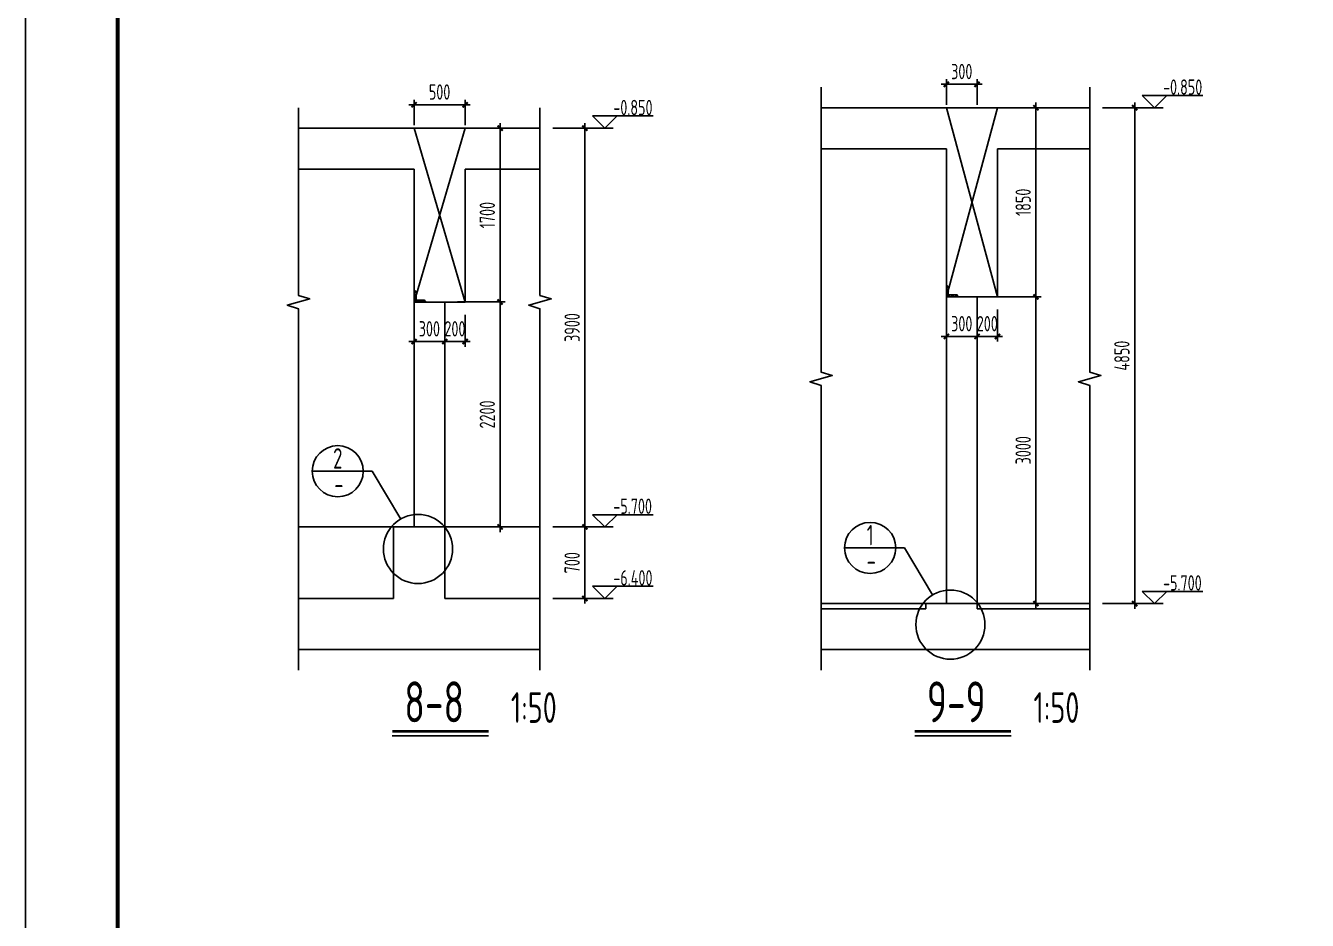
# Model space of a CAD drawing. Extents: x -502255 to 1362592, y -400300 to 332622.
# Drawn here: x 392832 to 405373, y -116954 to -108203 of the extents above; entities that cross this region are included whole.
import ezdxf
from ezdxf.enums import TextEntityAlignment as Align

# ---------------------------------------------------------------- set-up
doc = ezdxf.new("R2010")
doc.units = 0
doc.header["$LTSCALE"] = 1000
doc.header["$MEASUREMENT"] = 0
for name, color, linetype in [('0_XREF', 7, 'Continuous'), ('COLU_DE_NUM', 7, 'Continuous'), ('DIM', 3, 'Continuous'), ('ECA_TK', 7, 'Continuous'), ('hz', 7, 'Continuous'), ('PUB_DIM', 3, 'Continuous'), ('PUB_TEXT', 7, 'Continuous'), ('RF-QT', 30, 'Continuous'), ('THIN', 7, 'Continuous'), ('tk', 7, 'Continuous'), ('WALL', 2, 'Continuous')]:
    doc.layers.add(name, color=color, linetype=linetype)
doc.layers.add('人防细线', color=142, linetype='Continuous', lineweight=18)
doc.styles.get("Standard").update_dxf_attribs({"font": 'tssdeng2.shx', "width": 0.7, "bigfont": '@@hztxt.shx'})
doc.styles.add('TSSD_Label', font='tssdeng2.shx', dxfattribs={"width": 0.7, "bigfont": 'tssdchn.shx'})
doc.styles.add('TSSD_Num', font='tssdeng.shx', dxfattribs={"width": 0.7, "bigfont": 'hztxt.shx'})
doc.dimstyles.new('TSSD_50_50', dxfattribs={"dimtxt": 150, "dimasz": 50, "dimexe": 50, "dimexo": 125, "dimgap": 50, "dimtad": 1, "dimdec": 0, "dimzin": 0, "dimdsep": 46, "dimtxsty": 'Standard', "dimblk": 'ARCHTICK', "dimcen": 0, "dimdle": 50, "dimclrt": 7, "dimadec": 0, "dimazin": 0, "dimtfac": 1, "dimtdec": 0, "dimtix": 1, "dimtmove": 2, "dimatfit": 3, "dimfxl": 1, "dimtolj": 1, "dimtzin": 0, "dimarcsym": 0})

# ---------------------------------------------------------------- blocks, each defined once
blk = doc.blocks.new('_ArchTick')
at = {"color": 0, "linetype": 'ByBlock', "const_width": 0.4}
blk.add_lwpolyline([(-0.5, -0.5), (0.5, 0.5)], dxfattribs=at)
blk = doc.blocks.new('*D1222')
at = {"layer": 'Defpoints', "color": 0, "transparency": 16777216}
for p in [(397864, -109206, 266), (397864, -113106, -150), (398304, -113106)]:
    blk.add_point(p, dxfattribs=at)
at = {"layer": 'DIM', "color": 0, "lineweight": -2, "transparency": 16777216}
for p, q in [((397989, -109206), (398354, -109206)), ((398304, -109156), (398304, -113156)), ((397989, -113106), (398354, -113106))]:
    blk.add_line(p, q, dxfattribs=at)
at = {"layer": 'DIM', "color": 0, "lineweight": -2, "transparency": 16777216, "xscale": 50, "yscale": 50, "zscale": 50}
for p, rotation in [((398304, -109206), 90), ((398304, -113106), 270)]:
    blk.add_blockref('_ArchTick', p, dxfattribs=dict(at, rotation=rotation))
at = {"layer": 'DIM', "color": 7, "transparency": 16777216, "insert": (398179, -111156), "char_height": 150, "attachment_point": 5, "rotation": 90}
blk.add_mtext('\\A1;3900', dxfattribs=at)
blk = doc.blocks.new('*D1223')
at = {"layer": 'Defpoints', "color": 0, "transparency": 16777216}
for p in [(396932, -110906, -309), (397474, -110906), (396932, -113106, -137)]:
    blk.add_point(p, dxfattribs=at)
at = {"layer": 'DIM', "color": 0, "lineweight": -2, "transparency": 16777216}
for p, q in [((397474, -113156), (397474, -110856)), ((397057, -110906), (397524, -110906)), ((397057, -113106), (397524, -113106))]:
    blk.add_line(p, q, dxfattribs=at)
at = {"layer": 'DIM', "color": 0, "lineweight": -2, "transparency": 16777216, "xscale": 50, "yscale": 50, "zscale": 50}
for p, rotation in [((397474, -110906), 90), ((397474, -113106), 270)]:
    blk.add_blockref('_ArchTick', p, dxfattribs=dict(at, rotation=rotation))
at = {"layer": 'DIM', "color": 7, "transparency": 16777216, "insert": (397349, -112006), "char_height": 150, "attachment_point": 5, "rotation": 90}
blk.add_mtext('\\A1;2200', dxfattribs=at)
blk = doc.blocks.new('*D1224')
at = {"layer": 'Defpoints', "color": 0, "transparency": 16777216}
for p in [(396932, -109206, -77), (396932, -110906, -407), (397474, -110906)]:
    blk.add_point(p, dxfattribs=at)
at = {"layer": 'DIM', "color": 0, "lineweight": -2, "transparency": 16777216}
for p, q in [((397057, -109206), (397524, -109206)), ((397474, -109156), (397474, -110956)), ((397057, -110906), (397524, -110906))]:
    blk.add_line(p, q, dxfattribs=at)
at = {"layer": 'DIM', "color": 0, "lineweight": -2, "transparency": 16777216, "xscale": 50, "yscale": 50, "zscale": 50}
for p, rotation in [((397474, -109206), 90), ((397474, -110906), 270)]:
    blk.add_blockref('_ArchTick', p, dxfattribs=dict(at, rotation=rotation))
at = {"layer": 'DIM', "color": 7, "transparency": 16777216, "insert": (397349, -110056), "char_height": 150, "attachment_point": 5, "rotation": 90}
blk.add_mtext('\\A1;1700', dxfattribs=at)
blk = doc.blocks.new('*D1225')
at = {"layer": 'Defpoints', "color": 0, "transparency": 16777216}
for p in [(397132, -108977), (396632, -109302, -274), (397132, -109302, -360)]:
    blk.add_point(p, dxfattribs=at)
at = {"layer": 'DIM', "color": 0, "lineweight": -2, "transparency": 16777216}
for p, q in [((396582, -108977), (397182, -108977)), ((396632, -109177), (396632, -108927)), ((397132, -109177), (397132, -108927))]:
    blk.add_line(p, q, dxfattribs=at)
at = {"layer": 'DIM', "color": 0, "lineweight": -2, "transparency": 16777216, "xscale": 50, "yscale": 50, "zscale": 50, "rotation": 180}
blk.add_blockref('_ArchTick', (396632, -108977), dxfattribs=at)
at = {"layer": 'DIM', "color": 0, "lineweight": -2, "transparency": 16777216, "xscale": 50, "yscale": 50, "zscale": 50}
blk.add_blockref('_ArchTick', (397132, -108977), dxfattribs=at)
at = {"layer": 'DIM', "color": 7, "transparency": 16777216, "insert": (396882, -108852), "char_height": 150, "attachment_point": 5}
blk.add_mtext('\\A1;500', dxfattribs=at)
blk = doc.blocks.new('*D1226')
at = {"layer": 'Defpoints', "color": 0, "transparency": 16777216}
for p in [(397864, -113106, -150), (398304, -113106), (397864, -113806, -75)]:
    blk.add_point(p, dxfattribs=at)
at = {"layer": 'DIM', "color": 0, "lineweight": -2, "transparency": 16777216}
for p, q in [((397989, -113106), (398354, -113106)), ((398304, -113856), (398304, -113056)), ((397989, -113806), (398354, -113806))]:
    blk.add_line(p, q, dxfattribs=at)
at = {"layer": 'DIM', "color": 0, "lineweight": -2, "transparency": 16777216, "xscale": 50, "yscale": 50, "zscale": 50}
for p, rotation in [((398304, -113106), 90), ((398304, -113806), 270)]:
    blk.add_blockref('_ArchTick', p, dxfattribs=dict(at, rotation=rotation))
at = {"layer": 'DIM', "color": 7, "transparency": 16777216, "insert": (398179, -113456), "char_height": 150, "attachment_point": 5, "rotation": 90}
blk.add_mtext('\\A1;700', dxfattribs=at)
blk = doc.blocks.new('*D1227')
at = {"layer": 'Defpoints', "color": 0, "transparency": 16777216}
for p in [(396632, -110906, -459), (396932, -110906, -407), (396632, -111293)]:
    blk.add_point(p, dxfattribs=at)
at = {"layer": 'DIM', "color": 0, "lineweight": -2, "transparency": 16777216}
for p, q in [((396632, -111031), (396632, -111343)), ((396932, -111031), (396932, -111343)), ((396632, -111293), (396582, -111293)), ((396932, -111293), (396632, -111293)), ((396932, -111293), (396982, -111293))]:
    blk.add_line(p, q, dxfattribs=at)
at = {"layer": 'DIM', "color": 0, "lineweight": -2, "transparency": 16777216, "xscale": 50, "yscale": 50, "zscale": 50}
blk.add_blockref('_ArchTick', (396632, -111293), dxfattribs=at)
at = {"layer": 'DIM', "color": 0, "lineweight": -2, "transparency": 16777216, "xscale": 50, "yscale": 50, "zscale": 50, "rotation": 180.0000000033351}
blk.add_blockref('_ArchTick', (396932, -111293), dxfattribs=at)
at = {"layer": 'DIM', "color": 7, "transparency": 16777216, "insert": (396782, -111168), "char_height": 150, "attachment_point": 5, "rotation": 0}
blk.add_mtext('\\A1;300', dxfattribs=at)
blk = doc.blocks.new('*D1228')
at = {"layer": 'Defpoints', "color": 0, "transparency": 16777216}
for p in [(396932, -110906, -407), (397132, -110906, -441), (397132, -111293)]:
    blk.add_point(p, dxfattribs=at)
at = {"layer": 'DIM', "color": 0, "lineweight": -2, "transparency": 16777216}
for p, q in [((396932, -111031), (396932, -111343)), ((397132, -111031), (397132, -111343)), ((396932, -111293), (396882, -111293)), ((396932, -111293), (397132, -111293)), ((397132, -111293), (397182, -111293))]:
    blk.add_line(p, q, dxfattribs=at)
at = {"layer": 'DIM', "color": 0, "lineweight": -2, "transparency": 16777216, "xscale": 50, "yscale": 50, "zscale": 50}
blk.add_blockref('_ArchTick', (396932, -111293), dxfattribs=at)
at = {"layer": 'DIM', "color": 0, "lineweight": -2, "transparency": 16777216, "xscale": 50, "yscale": 50, "zscale": 50, "rotation": 180}
blk.add_blockref('_ArchTick', (397132, -111293), dxfattribs=at)
at = {"layer": 'DIM', "color": 7, "transparency": 16777216, "insert": (397032, -111168), "char_height": 150, "attachment_point": 5}
blk.add_mtext('\\A1;200', dxfattribs=at)
blk = doc.blocks.new('MJ-U')
at = {"layer": 'WALL'}
h = blk.add_hatch(dxfattribs=at)
h.set_pattern_fill('ANSI31', color=6, scale=100, style=0)
h.set_pattern_definition([(45, (-873776.461, -21584.63), (-8.83883476, 8.83883476), [])])
h.paths.add_polyline_path([(-117, 0), (0, 0), (0, -118), (-20, -104), (-20, -20), (-100, -20)])
at = {"layer": 'WALL', "color": 6}
blk.add_line((-117, 0), (-100, -20), dxfattribs=at)
at = {"layer": '人防细线', "color": 6}
for p, q in [((-117, 0), (0, 0)), ((-100, -20), (-117, 0)), ((0, 0), (0, -118)), ((-20, -20), (-100, -20)), ((-20, -104), (-20, -20)), ((0, -118), (-20, -104))]:
    blk.add_line(p, q, dxfattribs=at)
blk = doc.blocks.new('*D1240')
at = {"layer": 'Defpoints', "color": 0, "transparency": 16777216}
for p in [(403243, -109006, 266), (403243, -113856, -150), (403683, -113856)]:
    blk.add_point(p, dxfattribs=at)
at = {"layer": 'DIM', "color": 0, "lineweight": -2, "transparency": 16777216}
for p, q in [((403683, -108956), (403683, -113906)), ((403368, -109006), (403733, -109006)), ((403368, -113856), (403733, -113856))]:
    blk.add_line(p, q, dxfattribs=at)
at = {"layer": 'DIM', "color": 0, "lineweight": -2, "transparency": 16777216, "xscale": 50, "yscale": 50, "zscale": 50}
for p, rotation in [((403683, -109006), 90), ((403683, -113856), 270)]:
    blk.add_blockref('_ArchTick', p, dxfattribs=dict(at, rotation=rotation))
at = {"layer": 'DIM', "color": 7, "transparency": 16777216, "insert": (403558, -111431), "char_height": 150, "attachment_point": 5, "rotation": 90}
blk.add_mtext('\\A1;4850', dxfattribs=at)
blk = doc.blocks.new('*D1241')
at = {"layer": 'Defpoints', "color": 0, "transparency": 16777216}
for p in [(402141, -110856, -309), (402717, -110856), (402141, -113856, -137)]:
    blk.add_point(p, dxfattribs=at)
at = {"layer": 'DIM', "color": 0, "lineweight": -2, "transparency": 16777216}
for p, q in [((402266, -110856), (402767, -110856)), ((402717, -113906), (402717, -110806)), ((402266, -113856), (402767, -113856))]:
    blk.add_line(p, q, dxfattribs=at)
at = {"layer": 'DIM', "color": 0, "lineweight": -2, "transparency": 16777216, "xscale": 50, "yscale": 50, "zscale": 50}
for p, rotation in [((402717, -110856), 90), ((402717, -113856), 270)]:
    blk.add_blockref('_ArchTick', p, dxfattribs=dict(at, rotation=rotation))
at = {"layer": 'DIM', "color": 7, "transparency": 16777216, "insert": (402592, -112356), "char_height": 150, "attachment_point": 5, "rotation": 90}
blk.add_mtext('\\A1;3000', dxfattribs=at)
blk = doc.blocks.new('*D1242')
at = {"layer": 'Defpoints', "color": 0, "transparency": 16777216}
for p in [(402141, -109006, -77), (402341, -110856, -459), (402717, -110856)]:
    blk.add_point(p, dxfattribs=at)
at = {"layer": 'DIM', "color": 0, "lineweight": -2, "transparency": 16777216}
for p, q in [((402717, -108956), (402717, -110906)), ((402266, -109006), (402767, -109006)), ((402466, -110856), (402767, -110856))]:
    blk.add_line(p, q, dxfattribs=at)
at = {"layer": 'DIM', "color": 0, "lineweight": -2, "transparency": 16777216, "xscale": 50, "yscale": 50, "zscale": 50}
for p, rotation in [((402717, -109006), 90), ((402717, -110856), 270)]:
    blk.add_blockref('_ArchTick', p, dxfattribs=dict(at, rotation=rotation))
at = {"layer": 'DIM', "color": 7, "transparency": 16777216, "insert": (402592, -109931), "char_height": 150, "attachment_point": 5, "rotation": 90}
blk.add_mtext('\\A1;1850', dxfattribs=at)
blk = doc.blocks.new('*D1243')
at = {"layer": 'Defpoints', "color": 0, "transparency": 16777216}
for p in [(401841, -110856, -459), (402141, -110856, -428), (401841, -111243)]:
    blk.add_point(p, dxfattribs=at)
at = {"layer": 'DIM', "color": 0, "lineweight": -2, "transparency": 16777216}
for p, q in [((401841, -110981), (401841, -111293)), ((402141, -110981), (402141, -111293)), ((401841, -111243), (401791, -111243)), ((402141, -111243), (401841, -111243)), ((402141, -111243), (402191, -111243))]:
    blk.add_line(p, q, dxfattribs=at)
at = {"layer": 'DIM', "color": 0, "lineweight": -2, "transparency": 16777216, "xscale": 50, "yscale": 50, "zscale": 50}
blk.add_blockref('_ArchTick', (401841, -111243), dxfattribs=at)
at = {"layer": 'DIM', "color": 0, "lineweight": -2, "transparency": 16777216, "xscale": 50, "yscale": 50, "zscale": 50, "rotation": 180.0000000033351}
blk.add_blockref('_ArchTick', (402141, -111243), dxfattribs=at)
at = {"layer": 'DIM', "color": 7, "transparency": 16777216, "insert": (401991, -111118), "char_height": 150, "attachment_point": 5, "rotation": 0}
blk.add_mtext('\\A1;300', dxfattribs=at)
blk = doc.blocks.new('*D1244')
at = {"layer": 'Defpoints', "color": 0, "transparency": 16777216}
for p in [(402141, -108777), (401841, -109102, -274), (402141, -109102, -326)]:
    blk.add_point(p, dxfattribs=at)
at = {"layer": 'DIM', "color": 0, "lineweight": -2, "transparency": 16777216}
for p, q in [((401841, -108977), (401841, -108727)), ((402141, -108977), (402141, -108727)), ((401841, -108777), (401791, -108777)), ((401841, -108777), (402141, -108777)), ((402141, -108777), (402191, -108777))]:
    blk.add_line(p, q, dxfattribs=at)
at = {"layer": 'DIM', "color": 0, "lineweight": -2, "transparency": 16777216, "xscale": 50, "yscale": 50, "zscale": 50}
blk.add_blockref('_ArchTick', (401841, -108777), dxfattribs=at)
at = {"layer": 'DIM', "color": 0, "lineweight": -2, "transparency": 16777216, "xscale": 50, "yscale": 50, "zscale": 50, "rotation": 180}
blk.add_blockref('_ArchTick', (402141, -108777), dxfattribs=at)
at = {"layer": 'DIM', "color": 7, "transparency": 16777216, "insert": (401991, -108652), "char_height": 150, "attachment_point": 5}
blk.add_mtext('\\A1;300', dxfattribs=at)
blk = doc.blocks.new('*D1245')
at = {"layer": 'Defpoints', "color": 0, "transparency": 16777216}
for p in [(402141, -110856, -428), (402341, -110856, -448), (402341, -111243)]:
    blk.add_point(p, dxfattribs=at)
at = {"layer": 'DIM', "color": 0, "lineweight": -2, "transparency": 16777216}
for p, q in [((402141, -110981), (402141, -111293)), ((402341, -110981), (402341, -111293)), ((402141, -111243), (402091, -111243)), ((402141, -111243), (402341, -111243)), ((402341, -111243), (402391, -111243))]:
    blk.add_line(p, q, dxfattribs=at)
at = {"layer": 'DIM', "color": 0, "lineweight": -2, "transparency": 16777216, "xscale": 50, "yscale": 50, "zscale": 50}
blk.add_blockref('_ArchTick', (402141, -111243), dxfattribs=at)
at = {"layer": 'DIM', "color": 0, "lineweight": -2, "transparency": 16777216, "xscale": 50, "yscale": 50, "zscale": 50, "rotation": 180}
blk.add_blockref('_ArchTick', (402341, -111243), dxfattribs=at)
at = {"layer": 'DIM', "color": 7, "transparency": 16777216, "insert": (402241, -111118), "char_height": 150, "attachment_point": 5}
blk.add_mtext('\\A1;200', dxfattribs=at)
blk = doc.blocks.new('10B_A1')
at = {"layer": 'ECA_TK'}
blk.add_lwpolyline([(0, 0), (841, 0), (841, 594), (0, 594)], close=True, dxfattribs=at)
at = {"layer": 'ECA_TK', "const_width": 0.8}
blk.add_lwpolyline([(831, 10), (831, 584), (18, 584), (18, 10)], close=True, dxfattribs=at)

msp = doc.modelspace()

# ---------------------------------------------------------------- linework, layer by layer
for p, q in [((402341, -110856.3), (401841, -109006.3, 132.9)), ((401841, -110856.3), (402341, -109006.3, 132.9)), ((397132, -110906.3, 150), (396632, -109206.3)), ((396632, -110906.3, 150), (397132, -109206.3)), ((401841, -110856.3), (401841, -113856.3, 132.9)), ((402141, -110856.3), (402141, -113856.3, 132.9)), ((396632, -110906.3, -132.9), (396632, -113106.3)), ((396932, -110906.3, -132.9), (396932, -113106.3))]:
    msp.add_line(p, q)
at = {"color": 0, "linetype": 'ByBlock', "lineweight": -2}
for p, q in [((396135.9, -112561.2), (395635.9, -112561.2)), ((401344.8, -113311.2, 132.9), (400844.8, -113311.2, 132.9))]:
    msp.add_line(p, q, dxfattribs=at)
at = {"const_width": 25}
msp.add_lwpolyline([(397361.2, -115104.4), (396418.2, -115104.4)], dxfattribs=at)
at = {"const_width": 25, "elevation": 132.9}
msp.add_lwpolyline([(402474.4, -115104.4), (401531.5, -115104.4)], dxfattribs=at)
at = {"color": 0, "linetype": 'ByBlock', "lineweight": -2}
for centre in [(395885.9, -112561.2), (401094.8, -113311.2, 132.9)]:
    msp.add_circle(centre, 250, dxfattribs=at)
for centre in [(396670.9, -113321.5), (401879.9, -114061.7, 132.9)]:
    msp.add_circle(centre, 338.2)
at = {"layer": 'hz'}
msp.add_lwpolyline([(396418.2, -115149.4), (397361.2, -115149.4)], dxfattribs=at)
at = {"layer": 'hz', "elevation": 132.9}
msp.add_lwpolyline([(401531.5, -115149.4), (402474.4, -115149.4)], dxfattribs=at)
at = {"layer": 'PUB_DIM'}
for p, q in [((403877.2, -109006.3, 132.9), (403757.2, -108886.3, 132.9)), ((403757.2, -108886.3, 132.9), (404349.7, -108886.3, 132.9)), ((403877.2, -109006.3, 132.9), (403997.2, -108886.3, 132.9)), ((398498.6, -109206.3), (398378.6, -109086.3)), ((398378.6, -109086.3), (398971.1, -109086.3)), ((398498.6, -109206.3), (398618.6, -109086.3)), ((403960.4, -109006.3, 132.9), (403695.5, -109006.3, 132.9)), ((398581.8, -109206.3), (398316.9, -109206.3)), ((398498.6, -113106.3), (398378.6, -112986.3)), ((398378.6, -112986.3), (398971.1, -112986.3)), ((398498.6, -113106.3), (398618.6, -112986.3)), ((398581.8, -113106.3), (398316.9, -113106.3)), ((398498.6, -113806.3), (398378.6, -113686.3)), ((398378.6, -113686.3), (398971.1, -113686.3)), ((398498.6, -113806.3), (398618.6, -113686.3)), ((403877.2, -113856.3, 132.9), (403757.2, -113736.3, 132.9)), ((403757.2, -113736.3, 132.9), (404349.7, -113736.3, 132.9)), ((403877.2, -113856.3, 132.9), (403997.2, -113736.3, 132.9)), ((398581.8, -113806.3), (398316.9, -113806.3)), ((403960.4, -113856.3, 132.9), (403695.5, -113856.3, 132.9))]:
    msp.add_line(p, q, dxfattribs=at)
at = {"layer": 'RF-QT'}
for p, q in [((400614.7, -109006.3), (403242.9, -109006.3)), ((395501.5, -109206.3), (397864.3, -109206.3)), ((400614.7, -109406.3), (401841, -109406.3)), ((401841, -110856.3), (401841, -109406.3)), ((402341, -110856.3), (402341, -109406.3)), ((402341, -109406.3), (403242.9, -109406.3)), ((395501.5, -109606.3), (396632, -109606.3)), ((396632, -110906.3), (396632, -109606.3)), ((397132, -110906.3), (397132, -109606.3)), ((397132, -109606.3), (397864.3, -109606.3)), ((401841, -110856.3), (402341, -110856.3)), ((396632, -110906.3), (397132, -110906.3)), ((395501.5, -113106.3), (396432, -113106.3)), ((396432, -113806.3), (396432, -113106.3)), ((396432, -113106.3), (396932, -113106.3)), ((396932, -113106.3), (397864.3, -113106.3)), ((396932, -113106.3), (396932, -113806.3)), ((395501.5, -113806.3), (396432, -113806.3)), ((396932, -113806.3), (397864.3, -113806.3)), ((400614.7, -113856.3), (401641, -113856.3)), ((401641, -113906.3), (401641, -113856.3)), ((401641, -113856.3), (402141, -113856.3)), ((402141, -113856.3), (403242.9, -113856.3)), ((402141, -113856.3), (402141, -113906.3)), ((400614.7, -113906.3), (401641, -113906.3)), ((402141, -113906.3), (403242.9, -113906.3)), ((395501.5, -114306.3), (397864.3, -114306.3)), ((400614.7, -114306.3), (403242.9, -114306.3))]:
    msp.add_line(p, q, dxfattribs=at)
at = {"layer": 'THIN'}
for p, q in [((396221.4, -112561.2), (396135.9, -112561.2)), ((396501.5, -113028.8), (396221.4, -112561.2)), ((401430.4, -113311.2, 132.9), (401344.8, -113311.2, 132.9)), ((401706.2, -113771.6, 132.9), (401430.4, -113311.2, 132.9))]:
    msp.add_line(p, q, dxfattribs=at)
at = {"layer": 'THIN', "elevation": 132.9}
for points in [[(400614.7, -114506.3), (400614.7, -111721.3), (400504.7, -111686.3), (400724.7, -111626.3), (400614.7, -111591.3), (400614.7, -108806.3)], [(403242.9, -114506.3), (403242.9, -111721.3), (403132.9, -111686.3), (403352.9, -111626.3), (403242.9, -111591.3), (403242.9, -108806.3)]]:
    msp.add_lwpolyline(points, dxfattribs=at)
at = {"layer": 'THIN'}
for points in [[(395501.5, -114506.3), (395501.5, -110971.3), (395391.5, -110936.3), (395611.5, -110876.3), (395501.5, -110841.3), (395501.5, -109006.3)], [(397864.3, -114506.3), (397864.3, -110971.3), (397754.3, -110936.3), (397974.3, -110876.3), (397864.3, -110841.3), (397864.3, -109006.3)]]:
    msp.add_lwpolyline(points, dxfattribs=at)

# ---------------------------------------------------------------- block references
at = {"layer": '0_XREF', "rotation": 180}
msp.add_blockref('MJ-U', (396632, -110906.3, 150), dxfattribs=at)
at = {"layer": '0_XREF', "xscale": -1, "rotation": 90}
msp.add_blockref('MJ-U', (401841, -110856.3), dxfattribs=at)
at = {"layer": 'tk', "xscale": 50, "yscale": 50, "zscale": 50}
msp.add_blockref('10B_A1', (392831.9, -125705.4), dxfattribs=at)

# ---------------------------------------------------------------- texts
at = {"color": 0, "linetype": 'ByBlock', "lineweight": -2, "style": 'TSSD_Num', "width": 0.7}
for tag, text, p in [('2', '1', (395885.9, -112436.2)), ('-', 'A', (395896.6, -112686.2)), ('1', '1', (401094.8, -113186.2, 132.9)), ('-', 'A', (401105.6, -113436.2, 132.9))]:
    msp.add_attdef(tag, text=text, height=200, dxfattribs=at).set_placement(p, align=Align.MIDDLE_CENTER)
at = {"layer": 'COLU_DE_NUM', "style": 'TSSD_Label', "width": 0.7}
for s, height, p in [('8-8', 400, (396536.7, -115017.2)), ('9-9', 400, (401649.9, -115017.2, 132.9)), ('1:50', 300, (397579.9, -115022.6)), ('1:50', 300, (402693.1, -115022.6, 132.9))]:
    msp.add_text(s, height=height, dxfattribs=at).set_placement(p)
at = {"layer": 'PUB_TEXT', "width": 0.7}
for s, p in [('-0.850', (403960.8, -108878.8, 132.9)), ('-0.850', (398582.2, -109078.8)), ('-5.700', (398582.2, -112978.8)), ('-6.400', (398582.2, -113678.8)), ('-5.700', (403960.8, -113728.8, 132.9))]:
    msp.add_text(s, height=150, dxfattribs=at).set_placement(p)

# ---------------------------------------------------------------- dimensions: what is measured, and where the dimension line sits
at = {"layer": 'DIM'}
for base, p1, p2, angle, picture, middle in [((402141, -108776.9, 282.9), (401841, -109102.2, 8.6), (402141, -109102.2, -42.8), 0, '*D1244', (401991, -108651.9, 282.9)), ((397132, -108976.9, 150), (396632, -109302.2, -124.3), (397132, -109302.2, -209.9), 0, '*D1225', (396882, -108851.9, 150)), ((402717.2, -110856.3, 282.9), (402141, -109006.3, 205.7), (402341, -110856.3, -175.7), 270, '*D1242', (402592.2, -109931.3, 282.9)), ((403682.8, -113856.3, 282.9), (403242.9, -109006.3, 548.5), (403242.9, -113856.3, 132.9), 270, '*D1240', (403557.8, -111431.3, 282.9)), ((397473.7, -110906.3, 150), (396932, -109206.3, 72.8), (396932, -110906.3, -257.1), 270, '*D1224', (397348.7, -110056.3, 150)), ((398304.2, -113106.3, 150), (397864.3, -109206.3, 415.6), (397864.3, -113106.3), 270, '*D1222', (398179.2, -111156.3, 150)), ((397473.7, -110906.3), (396932, -113106.3, -137.1), (396932, -110906.3, -308.5), 90, '*D1223', (397348.7, -112006.3)), ((401841, -111242.5, 282.9), (402141, -110856.3, -144.8), (401841, -110856.3, -175.7), 180, '*D1243', (401991, -111117.5, 282.9)), ((402341, -111242.5, 282.9), (402141, -110856.3, -144.8), (402341, -110856.3, -165.4), 360, '*D1245', (402241, -111117.5, 282.9)), ((402717.2, -110856.3, 132.9), (402141, -113856.3, -4.3), (402141, -110856.3, -175.7), 90, '*D1241', (402592.2, -112356.3, 132.9)), ((396632, -111292.5, 150), (396932, -110906.3, -257.1), (396632, -110906.3, -308.5), 180, '*D1227', (396782, -111167.5, 150)), ((397132, -111292.5, 150), (396932, -110906.3, -257.1), (397132, -110906.3, -291.4), 360, '*D1228', (397032, -111167.5, 150)), ((398304.2, -113106.3, 150), (397864.3, -113806.3, 74.6), (397864.3, -113106.3), 90, '*D1226', (398179.2, -113456.3, 150))]:
    dim = msp.add_linear_dim(base=base, p1=p1, p2=p2, angle=angle, dimstyle='TSSD_50_50', dxfattribs=at)
    dim.commit()
    dim.dimension.update_dxf_attribs({"geometry": picture, "text_midpoint": middle})

doc.saveas('drawing.dxf')
